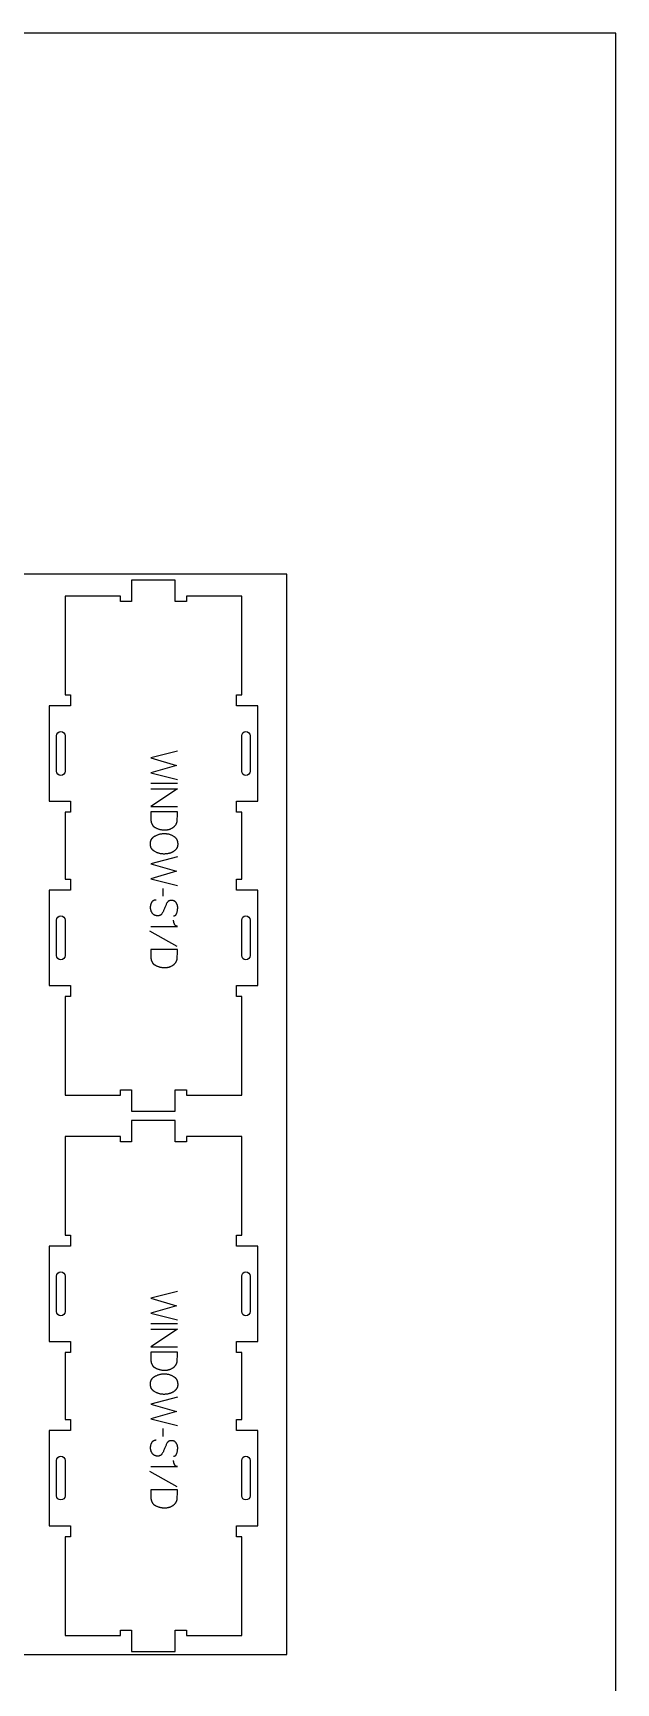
# Model space of a CAD drawing. Extents: x 0 to 4485, y 0 to 8771.
# Drawn here: x 2525 to 3183, y 3731 to 5593 of the extents above; entities that cross this region are included whole.
import ezdxf

# ---------------------------------------------------------------- set-up
doc = ezdxf.new("R2010")
doc.units = 0
for name, color, linetype in [('0_SHEET_SPRUCEPLY_2440X122', 1, 'CONTINUOUS'), ('1_ANYTOOL_1MMDEEP_LABELS_S', 2, 'CONTINUOUS'), ('3_ANYTOOL_CUTTHROUGH_INSID', 4, 'CONTINUOUS'), ('4_ANYTOOL_CUTTHROUGH_OUTSI', 5, 'CONTINUOUS'), ('DONOTCUT', 7, 'CONTINUOUS')]:
    doc.layers.add(name, color=color, linetype=linetype)

msp = doc.modelspace()

# ---------------------------------------------------------------- linework, layer by layer
at = {"layer": '0_SHEET_SPRUCEPLY_2440X122'}
msp.add_lwpolyline([(371.7, 4982.6), (371.7, 3762.6), (2811.7, 3762.6), (2811.7, 4982.6)], close=True, dxfattribs=at)
at = {"layer": '1_ANYTOOL_1MMDEEP_LABELS_S', "color": 2}
for points in [[(2688.2, 4782.7), (2658.2, 4774.9), (2687.3, 4766.5), (2658.2, 4758), (2688.2, 4750.5)], [(2688.2, 4746.1), (2658.2, 4746.1)], [(2658.2, 4740.1), (2688.2, 4740.1), (2658.2, 4720.1), (2688.2, 4720.1)], [(2688.2, 4663.3), (2658.2, 4655.5), (2687.3, 4647.1), (2658.2, 4638.6), (2688.2, 4631.1)], [(2672, 4618.9), (2672, 4627.7)], [(2683.6, 4596.7), (2683.8, 4596.7), (2683.9, 4596.7), (2683.9, 4596.7), (2684, 4596.7), (2684.1, 4596.7), (2684.2, 4596.7), (2684.3, 4596.7), (2684.4, 4596.7), (2684.5, 4596.7), (2684.6, 4596.8), (2684.6, 4596.8), (2684.7, 4596.8), (2684.8, 4596.8), (2684.9, 4596.8), (2685, 4596.9), (2685, 4596.9), (2685.1, 4596.9), (2685.2, 4596.9), (2685.3, 4597), (2685.3, 4597), (2685.4, 4597), (2685.5, 4597.1), (2685.6, 4597.1), (2685.6, 4597.2), (2685.7, 4597.2), (2685.8, 4597.2), (2685.8, 4597.3), (2685.9, 4597.3), (2686, 4597.4), (2686, 4597.4), (2686.1, 4597.5), (2686.2, 4597.5), (2686.2, 4597.6), (2686.3, 4597.6), (2686.3, 4597.7), (2686.4, 4597.8), (2686.4, 4597.8), (2686.5, 4597.9), (2686.6, 4597.9), (2686.6, 4598), (2686.7, 4598.1), (2686.7, 4598.1), (2686.8, 4598.2), (2686.8, 4598.3), (2686.9, 4598.4), (2686.9, 4598.4), (2687, 4598.5), (2687, 4598.6), (2687, 4598.7), (2687.1, 4598.7), (2687.1, 4598.8), (2687.2, 4599), (2687.3, 4599.2), (2687.4, 4599.3), (2687.4, 4599.5), (2687.5, 4599.7), (2687.6, 4599.9), (2687.8, 4600.7), (2688, 4601.5), (2688.1, 4602.3), (2688.3, 4603.1), (2688.3, 4603.5), (2688.4, 4603.9), (2688.4, 4604.2), (2688.4, 4604.6), (2688.5, 4605), (2688.5, 4605.3), (2688.5, 4605.7), (2688.5, 4606), (2688.5, 4606.2), (2688.5, 4606.4), (2688.5, 4606.6), (2688.5, 4606.8), (2688.5, 4607), (2688.4, 4607.2), (2688.4, 4607.4), (2688.4, 4607.6), (2688.4, 4607.8), (2688.3, 4607.9), (2688.3, 4608.1), (2688.2, 4608.3), (2688.2, 4608.5), (2688.2, 4608.7), (2688.1, 4608.8), (2688, 4609), (2688, 4609.2), (2687.9, 4609.4), (2687.9, 4609.5), (2687.8, 4609.7), (2687.7, 4609.9), (2687.6, 4610), (2687.6, 4610.2), (2687.5, 4610.4), (2687.4, 4610.5), (2687.3, 4610.7), (2687.2, 4610.9), (2687.1, 4611), (2687, 4611.2), (2686.9, 4611.3), (2686.8, 4611.5), (2686.7, 4611.7), (2686.6, 4611.8), (2686.4, 4612), (2686.3, 4612.1), (2686.2, 4612.2), (2686.1, 4612.4), (2685.9, 4612.5), (2685.8, 4612.6), (2685.7, 4612.7), (2685.5, 4612.9), (2685.4, 4613), (2685.2, 4613.1), (2685.1, 4613.2), (2684.9, 4613.3), (2684.8, 4613.4), (2684.6, 4613.4), (2684.5, 4613.5), (2684.3, 4613.6), (2684.1, 4613.7), (2684, 4613.7), (2683.8, 4613.8), (2683.6, 4613.8), (2683.4, 4613.9), (2683.3, 4613.9), (2683.1, 4614), (2682.9, 4614), (2682.7, 4614.1), (2682.5, 4614.1), (2682.3, 4614.1), (2682.1, 4614.1), (2681.9, 4614.1), (2681.7, 4614.1), (2681.5, 4614.1), (2681.3, 4614.1), (2681, 4614.1), (2680.8, 4614.1), (2680.6, 4614.1), (2680.4, 4614.1), (2680.2, 4614), (2680, 4614), (2679.9, 4614), (2679.7, 4613.9), (2679.5, 4613.9), (2679.3, 4613.8), (2679.1, 4613.7), (2679.1, 4613.7), (2679, 4613.7), (2678.9, 4613.6), (2678.8, 4613.6), (2678.7, 4613.6), (2678.6, 4613.5), (2678.6, 4613.5), (2678.5, 4613.4), (2678.4, 4613.4), (2678.3, 4613.3), (2678.2, 4613.3), (2678.2, 4613.2), (2678.1, 4613.2), (2678, 4613.1), (2677.9, 4613.1), (2677.9, 4613), (2677.8, 4613), (2677.7, 4612.9), (2677.7, 4612.9), (2677.6, 4612.8), (2677.5, 4612.7), (2677.5, 4612.7), (2677.4, 4612.6), (2677.3, 4612.6), (2677.2, 4612.4), (2677.1, 4612.3), (2677, 4612.1), (2676.8, 4612), (2676.7, 4611.8), (2676.6, 4611.7), (2676.5, 4611.5), (2676.4, 4611.3), (2676, 4610.6), (2675.6, 4609.9), (2675.3, 4609.1), (2674.9, 4608.4), (2674.6, 4607.6), (2674.2, 4606.8), (2673.9, 4606), (2673.6, 4605.1), (2673.3, 4604.3), (2673, 4603.5), (2672.6, 4602.7), (2672.3, 4602), (2671.9, 4601.2), (2671.5, 4600.5), (2671.1, 4599.8), (2670.7, 4599.1), (2670.6, 4598.9), (2670.5, 4598.8), (2670.3, 4598.6), (2670.3, 4598.5), (2670.2, 4598.5), (2670.2, 4598.4), (2670.1, 4598.3), (2670, 4598.3), (2670, 4598.2), (2669.9, 4598.1), (2669.8, 4598.1), (2669.8, 4598), (2669.7, 4597.9), (2669.6, 4597.9), (2669.6, 4597.8), (2669.5, 4597.8), (2669.4, 4597.7), (2669.3, 4597.7), (2669.3, 4597.6), (2669.2, 4597.5), (2669.1, 4597.5), (2669, 4597.4), (2669, 4597.4), (2668.9, 4597.4), (2668.8, 4597.3), (2668.7, 4597.3), (2668.6, 4597.2), (2668.5, 4597.2), (2668.5, 4597.1), (2668.4, 4597.1), (2668.3, 4597.1), (2668.2, 4597), (2668.1, 4597), (2668, 4597), (2667.9, 4597), (2667.8, 4596.9), (2667.7, 4596.9), (2667.6, 4596.8), (2667.4, 4596.8), (2667.2, 4596.8), (2667, 4596.7), (2666.8, 4596.7), (2666.6, 4596.7), (2666.3, 4596.7), (2666.1, 4596.7), (2665.9, 4596.7), (2665.7, 4596.7), (2665.5, 4596.7), (2665.2, 4596.7), (2665, 4596.7), (2664.8, 4596.7), (2664.6, 4596.8), (2664.3, 4596.8), (2664.1, 4596.9), (2663.9, 4596.9), (2663.7, 4597), (2663.5, 4597), (2663.3, 4597.1), (2663.1, 4597.1), (2662.9, 4597.2), (2662.7, 4597.3), (2662.5, 4597.4), (2662.3, 4597.5), (2662.2, 4597.5), (2662, 4597.6), (2661.8, 4597.7), (2661.6, 4597.9), (2661.5, 4598), (2661.3, 4598.1), (2661.2, 4598.2), (2661, 4598.3), (2660.9, 4598.5), (2660.7, 4598.6), (2660.6, 4598.7), (2660.4, 4598.9), (2660.3, 4599), (2660.2, 4599.2), (2660, 4599.4), (2659.9, 4599.5), (2659.8, 4599.7), (2659.7, 4599.9), (2659.5, 4600.2), (2659.3, 4600.6), (2659.1, 4601), (2658.9, 4601.3), (2658.7, 4601.7), (2658.6, 4602.1), (2658.5, 4602.3), (2658.4, 4602.5), (2658.4, 4602.7), (2658.3, 4602.9), (2658.2, 4603), (2658.2, 4603.2), (2658.1, 4603.4), (2658.1, 4603.6), (2658.1, 4603.8), (2658, 4604), (2658, 4604.2), (2658, 4604.4), (2657.9, 4604.6), (2657.9, 4604.8), (2657.9, 4605.2), (2657.8, 4605.7), (2657.8, 4606.1), (2657.8, 4606.5), (2657.8, 4606.9), (2657.9, 4607.3), (2657.9, 4607.7), (2658, 4608.1), (2658, 4608.5), (2658.1, 4608.9), (2658.2, 4609.2), (2658.3, 4609.6), (2658.4, 4610), (2658.5, 4610.4), (2658.7, 4610.7), (2658.8, 4611.1), (2659, 4611.4), (2659.2, 4611.8), (2659.4, 4612.1), (2659.5, 4612.3), (2659.6, 4612.5), (2659.7, 4612.6), (2659.8, 4612.8), (2659.9, 4612.9), (2660, 4613.1), (2660.1, 4613.2), (2660.2, 4613.3), (2660.4, 4613.5), (2660.5, 4613.6), (2660.6, 4613.7), (2660.8, 4613.8), (2660.8, 4613.9), (2660.9, 4613.9), (2661, 4614), (2661, 4614), (2661.1, 4614.1), (2661.2, 4614.1), (2661.2, 4614.1), (2661.3, 4614.2), (2661.4, 4614.2), (2661.5, 4614.3), (2661.5, 4614.3), (2661.6, 4614.3), (2661.7, 4614.4), (2661.8, 4614.4), (2661.9, 4614.5), (2661.9, 4614.5), (2662, 4614.5), (2662.1, 4614.5), (2662.2, 4614.6), (2662.3, 4614.6), (2662.4, 4614.7), (2662.6, 4614.7), (2662.8, 4614.7), (2662.9, 4614.8), (2663.1, 4614.8), (2663.3, 4614.8), (2663.5, 4614.8), (2663.7, 4614.9), (2663.8, 4614.9), (2664, 4614.9)], [(2658.2, 4584.8), (2688.2, 4584.8), (2688.1, 4584.8), (2687.9, 4584.8), (2687.8, 4584.9), (2687.6, 4584.9), (2687.5, 4584.9), (2687.3, 4585), (2687.2, 4585), (2687.1, 4585.1), (2686.9, 4585.1), (2686.8, 4585.2), (2686.8, 4585.2), (2686.7, 4585.2), (2686.6, 4585.3), (2686.6, 4585.3), (2686.5, 4585.3), (2686.5, 4585.4), (2686.4, 4585.4), (2686.4, 4585.4), (2686.3, 4585.5), (2686.2, 4585.5), (2686.2, 4585.5), (2686.1, 4585.6), (2686.1, 4585.6), (2686, 4585.7), (2686, 4585.7), (2685.9, 4585.8), (2685.9, 4585.8), (2685.8, 4585.9), (2685.8, 4585.9), (2685.7, 4585.9), (2685.7, 4586), (2685.6, 4586), (2685.5, 4586.2), (2685.5, 4586.3), (2685.4, 4586.4), (2685.3, 4586.5), (2685.2, 4586.6), (2685.1, 4586.7), (2685.1, 4586.9), (2685, 4587), (2684.9, 4587.1), (2684.9, 4587.3), (2684.8, 4587.4), (2684.7, 4587.7), (2684.6, 4588), (2684.5, 4588.3), (2684.4, 4588.5), (2684.3, 4588.8), (2684.2, 4589.1), (2684.1, 4589.4), (2684.1, 4589.6), (2684, 4589.9), (2684, 4590.2), (2683.9, 4590.5), (2683.9, 4590.7), (2683.9, 4591), (2683.8, 4591.3), (2683.8, 4591.5), (2683.8, 4591.8)], [(2687.7, 4562.1), (2656.9, 4579.3)], [(2688.2, 4172.7), (2658.2, 4164.9), (2687.3, 4156.5), (2658.2, 4148), (2688.2, 4140.5)], [(2688.2, 4136.1), (2658.2, 4136.1)], [(2658.2, 4130.1), (2688.2, 4130.1), (2658.2, 4110.1), (2688.2, 4110.1)], [(2688.2, 4053.3), (2658.2, 4045.5), (2687.3, 4037.1), (2658.2, 4028.6), (2688.2, 4021.1)], [(2672, 4008.9), (2672, 4017.7)], [(2683.6, 3986.7), (2683.8, 3986.7), (2683.9, 3986.7), (2683.9, 3986.7), (2684, 3986.7), (2684.1, 3986.7), (2684.2, 3986.7), (2684.3, 3986.7), (2684.4, 3986.7), (2684.5, 3986.7), (2684.6, 3986.8), (2684.6, 3986.8), (2684.7, 3986.8), (2684.8, 3986.8), (2684.9, 3986.8), (2685, 3986.9), (2685, 3986.9), (2685.1, 3986.9), (2685.2, 3986.9), (2685.3, 3987), (2685.3, 3987), (2685.4, 3987), (2685.5, 3987.1), (2685.6, 3987.1), (2685.6, 3987.2), (2685.7, 3987.2), (2685.8, 3987.2), (2685.8, 3987.3), (2685.9, 3987.3), (2686, 3987.4), (2686, 3987.4), (2686.1, 3987.5), (2686.2, 3987.5), (2686.2, 3987.6), (2686.3, 3987.6), (2686.3, 3987.7), (2686.4, 3987.8), (2686.4, 3987.8), (2686.5, 3987.9), (2686.6, 3987.9), (2686.6, 3988), (2686.7, 3988.1), (2686.7, 3988.1), (2686.8, 3988.2), (2686.8, 3988.3), (2686.9, 3988.4), (2686.9, 3988.4), (2687, 3988.5), (2687, 3988.6), (2687, 3988.7), (2687.1, 3988.7), (2687.1, 3988.8), (2687.2, 3989), (2687.3, 3989.2), (2687.4, 3989.3), (2687.4, 3989.5), (2687.5, 3989.7), (2687.6, 3989.9), (2687.8, 3990.7), (2688, 3991.5), (2688.1, 3992.3), (2688.3, 3993.1), (2688.3, 3993.5), (2688.4, 3993.9), (2688.4, 3994.2), (2688.4, 3994.6), (2688.5, 3995), (2688.5, 3995.3), (2688.5, 3995.7), (2688.5, 3996), (2688.5, 3996.2), (2688.5, 3996.4), (2688.5, 3996.6), (2688.5, 3996.8), (2688.5, 3997), (2688.4, 3997.2), (2688.4, 3997.4), (2688.4, 3997.6), (2688.4, 3997.8), (2688.3, 3997.9), (2688.3, 3998.1), (2688.2, 3998.3), (2688.2, 3998.5), (2688.2, 3998.7), (2688.1, 3998.8), (2688, 3999), (2688, 3999.2), (2687.9, 3999.4), (2687.9, 3999.5), (2687.8, 3999.7), (2687.7, 3999.9), (2687.6, 4000), (2687.6, 4000.2), (2687.5, 4000.4), (2687.4, 4000.5), (2687.3, 4000.7), (2687.2, 4000.9), (2687.1, 4001), (2687, 4001.2), (2686.9, 4001.3), (2686.8, 4001.5), (2686.7, 4001.7), (2686.6, 4001.8), (2686.4, 4002), (2686.3, 4002.1), (2686.2, 4002.2), (2686.1, 4002.4), (2685.9, 4002.5), (2685.8, 4002.6), (2685.7, 4002.7), (2685.5, 4002.9), (2685.4, 4003), (2685.2, 4003.1), (2685.1, 4003.2), (2684.9, 4003.3), (2684.8, 4003.4), (2684.6, 4003.4), (2684.5, 4003.5), (2684.3, 4003.6), (2684.1, 4003.7), (2684, 4003.7), (2683.8, 4003.8), (2683.6, 4003.8), (2683.4, 4003.9), (2683.3, 4003.9), (2683.1, 4004), (2682.9, 4004), (2682.7, 4004.1), (2682.5, 4004.1), (2682.3, 4004.1), (2682.1, 4004.1), (2681.9, 4004.1), (2681.7, 4004.1), (2681.5, 4004.1), (2681.3, 4004.1), (2681, 4004.1), (2680.8, 4004.1), (2680.6, 4004.1), (2680.4, 4004.1), (2680.2, 4004), (2680, 4004), (2679.9, 4004), (2679.7, 4003.9), (2679.5, 4003.9), (2679.3, 4003.8), (2679.1, 4003.7), (2679.1, 4003.7), (2679, 4003.7), (2678.9, 4003.6), (2678.8, 4003.6), (2678.7, 4003.6), (2678.6, 4003.5), (2678.6, 4003.5), (2678.5, 4003.4), (2678.4, 4003.4), (2678.3, 4003.3), (2678.2, 4003.3), (2678.2, 4003.2), (2678.1, 4003.2), (2678, 4003.1), (2677.9, 4003.1), (2677.9, 4003), (2677.8, 4003), (2677.7, 4002.9), (2677.7, 4002.9), (2677.6, 4002.8), (2677.5, 4002.7), (2677.5, 4002.7), (2677.4, 4002.6), (2677.3, 4002.6), (2677.2, 4002.4), (2677.1, 4002.3), (2677, 4002.1), (2676.8, 4002), (2676.7, 4001.8), (2676.6, 4001.7), (2676.5, 4001.5), (2676.4, 4001.3), (2676, 4000.6), (2675.6, 3999.9), (2675.3, 3999.1), (2674.9, 3998.4), (2674.6, 3997.6), (2674.2, 3996.8), (2673.9, 3996), (2673.6, 3995.1), (2673.3, 3994.3), (2673, 3993.5), (2672.6, 3992.7), (2672.3, 3992), (2671.9, 3991.2), (2671.5, 3990.5), (2671.1, 3989.8), (2670.7, 3989.1), (2670.6, 3988.9), (2670.5, 3988.8), (2670.3, 3988.6), (2670.3, 3988.5), (2670.2, 3988.5), (2670.2, 3988.4), (2670.1, 3988.3), (2670, 3988.3), (2670, 3988.2), (2669.9, 3988.1), (2669.8, 3988.1), (2669.8, 3988), (2669.7, 3987.9), (2669.6, 3987.9), (2669.6, 3987.8), (2669.5, 3987.8), (2669.4, 3987.7), (2669.3, 3987.7), (2669.3, 3987.6), (2669.2, 3987.5), (2669.1, 3987.5), (2669, 3987.4), (2669, 3987.4), (2668.9, 3987.4), (2668.8, 3987.3), (2668.7, 3987.3), (2668.6, 3987.2), (2668.5, 3987.2), (2668.5, 3987.1), (2668.4, 3987.1), (2668.3, 3987.1), (2668.2, 3987), (2668.1, 3987), (2668, 3987), (2667.9, 3987), (2667.8, 3986.9), (2667.7, 3986.9), (2667.6, 3986.8), (2667.4, 3986.8), (2667.2, 3986.8), (2667, 3986.7), (2666.8, 3986.7), (2666.6, 3986.7), (2666.3, 3986.7), (2666.1, 3986.7), (2665.9, 3986.7), (2665.7, 3986.7), (2665.5, 3986.7), (2665.2, 3986.7), (2665, 3986.7), (2664.8, 3986.7), (2664.6, 3986.8), (2664.3, 3986.8), (2664.1, 3986.9), (2663.9, 3986.9), (2663.7, 3987), (2663.5, 3987), (2663.3, 3987.1), (2663.1, 3987.1), (2662.9, 3987.2), (2662.7, 3987.3), (2662.5, 3987.4), (2662.3, 3987.5), (2662.2, 3987.5), (2662, 3987.6), (2661.8, 3987.7), (2661.6, 3987.9), (2661.5, 3988), (2661.3, 3988.1), (2661.2, 3988.2), (2661, 3988.3), (2660.9, 3988.5), (2660.7, 3988.6), (2660.6, 3988.7), (2660.4, 3988.9), (2660.3, 3989), (2660.2, 3989.2), (2660, 3989.4), (2659.9, 3989.5), (2659.8, 3989.7), (2659.7, 3989.9), (2659.5, 3990.2), (2659.3, 3990.6), (2659.1, 3991), (2658.9, 3991.3), (2658.7, 3991.7), (2658.6, 3992.1), (2658.5, 3992.3), (2658.4, 3992.5), (2658.4, 3992.7), (2658.3, 3992.9), (2658.2, 3993), (2658.2, 3993.2), (2658.1, 3993.4), (2658.1, 3993.6), (2658.1, 3993.8), (2658, 3994), (2658, 3994.2), (2658, 3994.4), (2657.9, 3994.6), (2657.9, 3994.8), (2657.9, 3995.2), (2657.8, 3995.7), (2657.8, 3996.1), (2657.8, 3996.5), (2657.8, 3996.9), (2657.9, 3997.3), (2657.9, 3997.7), (2658, 3998.1), (2658, 3998.5), (2658.1, 3998.9), (2658.2, 3999.2), (2658.3, 3999.6), (2658.4, 4000), (2658.5, 4000.4), (2658.7, 4000.7), (2658.8, 4001.1), (2659, 4001.4), (2659.2, 4001.8), (2659.4, 4002.1), (2659.5, 4002.3), (2659.6, 4002.5), (2659.7, 4002.6), (2659.8, 4002.8), (2659.9, 4002.9), (2660, 4003.1), (2660.1, 4003.2), (2660.2, 4003.3), (2660.4, 4003.5), (2660.5, 4003.6), (2660.6, 4003.7), (2660.8, 4003.8), (2660.8, 4003.9), (2660.9, 4003.9), (2661, 4004), (2661, 4004), (2661.1, 4004.1), (2661.2, 4004.1), (2661.2, 4004.1), (2661.3, 4004.2), (2661.4, 4004.2), (2661.5, 4004.3), (2661.5, 4004.3), (2661.6, 4004.3), (2661.7, 4004.4), (2661.8, 4004.4), (2661.9, 4004.5), (2661.9, 4004.5), (2662, 4004.5), (2662.1, 4004.5), (2662.2, 4004.6), (2662.3, 4004.6), (2662.4, 4004.7), (2662.6, 4004.7), (2662.8, 4004.7), (2662.9, 4004.8), (2663.1, 4004.8), (2663.3, 4004.8), (2663.5, 4004.8), (2663.7, 4004.9), (2663.8, 4004.9), (2664, 4004.9)], [(2687.7, 3952.1), (2656.9, 3969.3)], [(2658.2, 3974.8), (2688.2, 3974.8), (2688.1, 3974.8), (2687.9, 3974.8), (2687.8, 3974.9), (2687.6, 3974.9), (2687.5, 3974.9), (2687.3, 3975), (2687.2, 3975), (2687.1, 3975.1), (2686.9, 3975.1), (2686.8, 3975.2), (2686.8, 3975.2), (2686.7, 3975.2), (2686.6, 3975.3), (2686.6, 3975.3), (2686.5, 3975.3), (2686.5, 3975.4), (2686.4, 3975.4), (2686.4, 3975.4), (2686.3, 3975.5), (2686.2, 3975.5), (2686.2, 3975.5), (2686.1, 3975.6), (2686.1, 3975.6), (2686, 3975.7), (2686, 3975.7), (2685.9, 3975.8), (2685.9, 3975.8), (2685.8, 3975.9), (2685.8, 3975.9), (2685.7, 3975.9), (2685.7, 3976), (2685.6, 3976), (2685.5, 3976.2), (2685.5, 3976.3), (2685.4, 3976.4), (2685.3, 3976.5), (2685.2, 3976.6), (2685.1, 3976.7), (2685.1, 3976.9), (2685, 3977), (2684.9, 3977.1), (2684.9, 3977.3), (2684.8, 3977.4), (2684.7, 3977.7), (2684.6, 3978), (2684.5, 3978.3), (2684.4, 3978.5), (2684.3, 3978.8), (2684.2, 3979.1), (2684.1, 3979.4), (2684.1, 3979.6), (2684, 3979.9), (2684, 3980.2), (2683.9, 3980.5), (2683.9, 3980.7), (2683.9, 3981), (2683.8, 3981.3), (2683.8, 3981.5), (2683.8, 3981.8)]]:
    msp.add_lwpolyline(points, dxfattribs=at)
for points in [[(2688.2, 4714), (2658.2, 4714), (2658.2, 4705.5), (2658.3, 4705.1), (2658.3, 4704.7), (2658.3, 4704.3), (2658.3, 4703.9), (2658.4, 4703.5), (2658.4, 4703.2), (2658.5, 4702.8), (2658.6, 4702.4), (2658.7, 4702.1), (2658.8, 4701.8), (2658.9, 4701.4), (2659, 4701.1), (2659.1, 4700.8), (2659.2, 4700.6), (2659.2, 4700.5), (2659.3, 4700.3), (2659.4, 4700.2), (2659.5, 4700), (2659.5, 4699.9), (2659.6, 4699.7), (2659.7, 4699.6), (2659.8, 4699.5), (2659.9, 4699.3), (2660, 4699.2), (2660.1, 4699), (2660.2, 4698.9), (2660.2, 4698.8), (2660.3, 4698.7), (2660.4, 4698.5), (2660.5, 4698.4), (2660.7, 4698.3), (2660.8, 4698.2), (2660.9, 4698), (2661, 4697.9), (2661.1, 4697.8), (2661.2, 4697.7), (2661.3, 4697.6), (2661.5, 4697.5), (2661.6, 4697.4), (2661.7, 4697.3), (2661.8, 4697.2), (2662, 4697.1), (2662.1, 4697), (2662.2, 4696.9), (2662.4, 4696.8), (2662.7, 4696.6), (2663, 4696.4), (2663.3, 4696.3), (2663.9, 4695.9), (2664.5, 4695.6), (2665.1, 4695.4), (2665.8, 4695.1), (2666.4, 4694.9), (2667.1, 4694.7), (2667.7, 4694.5), (2668.4, 4694.3), (2669, 4694.1), (2669.7, 4694), (2670.4, 4693.9), (2671.1, 4693.8), (2671.8, 4693.7), (2672.4, 4693.7), (2673.1, 4693.7), (2673.8, 4693.6), (2674.4, 4693.7), (2675, 4693.7), (2675.6, 4693.7), (2676.2, 4693.8), (2676.8, 4693.9), (2677.1, 4693.9), (2677.3, 4694), (2677.6, 4694.1), (2677.9, 4694.1), (2678.2, 4694.2), (2678.5, 4694.3), (2678.7, 4694.3), (2679, 4694.4), (2679.3, 4694.5), (2679.5, 4694.6), (2679.8, 4694.7), (2680.1, 4694.8), (2680.3, 4694.9), (2680.6, 4695), (2681.1, 4695.3), (2681.7, 4695.5), (2682.2, 4695.8), (2682.7, 4696.1), (2683, 4696.3), (2683.3, 4696.5), (2683.6, 4696.7), (2683.8, 4696.9), (2684.1, 4697.1), (2684.4, 4697.3), (2684.6, 4697.6), (2684.9, 4697.8), (2685.1, 4698), (2685.3, 4698.2), (2685.5, 4698.5), (2685.7, 4698.7), (2685.9, 4698.9), (2686.1, 4699.2), (2686.3, 4699.4), (2686.5, 4699.6), (2686.6, 4699.9), (2686.8, 4700.1), (2686.9, 4700.4), (2687, 4700.7), (2687.2, 4700.9), (2687.3, 4701.2), (2687.4, 4701.5), (2687.5, 4701.7), (2687.6, 4702), (2687.6, 4702.3), (2687.7, 4702.6), (2687.8, 4702.9), (2687.8, 4703.1), (2687.8, 4703.4), (2687.9, 4703.7), (2687.9, 4704), (2688, 4706.5), (2688.1, 4708.9), (2688.1, 4711.5)], [(2688.5, 4677.6), (2688.5, 4677.2), (2688.5, 4676.8), (2688.5, 4676.5), (2688.4, 4676.1), (2688.4, 4676), (2688.4, 4675.8), (2688.3, 4675.6), (2688.3, 4675.4), (2688.3, 4675.3), (2688.2, 4675.1), (2688.2, 4675), (2688.1, 4674.8), (2688.1, 4674.6), (2688, 4674.5), (2688, 4674.3), (2687.9, 4674.2), (2687.9, 4674), (2687.8, 4673.9), (2687.7, 4673.7), (2687.7, 4673.6), (2687.6, 4673.4), (2687.5, 4673.3), (2687.5, 4673.1), (2687.4, 4673), (2687.3, 4672.9), (2687.2, 4672.7), (2687.1, 4672.6), (2687, 4672.5), (2686.8, 4672.2), (2686.6, 4672), (2686.4, 4671.7), (2686.2, 4671.5), (2686, 4671.2), (2685.8, 4671), (2685.6, 4670.8), (2685.3, 4670.6), (2685.1, 4670.3), (2684.9, 4670.1), (2684.6, 4669.9), (2684.4, 4669.7), (2684.1, 4669.6), (2683.8, 4669.4), (2683.6, 4669.2), (2683.3, 4669), (2683, 4668.9), (2682.7, 4668.7), (2682.4, 4668.5), (2682.1, 4668.4), (2681.8, 4668.2), (2681.5, 4668.1), (2681.2, 4668), (2680.9, 4667.9), (2680.6, 4667.7), (2680.3, 4667.6), (2679.9, 4667.5), (2679.6, 4667.4), (2679.3, 4667.3), (2678.9, 4667.2), (2678.6, 4667.1), (2678.3, 4667), (2677.6, 4666.9), (2676.9, 4666.8), (2676.2, 4666.7), (2675.6, 4666.6), (2674.9, 4666.5), (2674.3, 4666.5), (2673.6, 4666.4), (2673, 4666.4), (2672.4, 4666.4), (2671.7, 4666.5), (2671.1, 4666.5), (2670.4, 4666.6), (2669.8, 4666.7), (2669.2, 4666.8), (2668.5, 4667), (2667.9, 4667.1), (2667.3, 4667.3), (2666.6, 4667.5), (2666, 4667.7), (2665.3, 4668), (2664.7, 4668.3), (2664.1, 4668.5), (2663.4, 4668.9), (2662.8, 4669.2), (2662.5, 4669.4), (2662.2, 4669.6), (2661.9, 4669.7), (2661.6, 4669.9), (2661.3, 4670.1), (2661.1, 4670.3), (2660.8, 4670.6), (2660.6, 4670.8), (2660.4, 4670.9), (2660.3, 4671), (2660.2, 4671.1), (2660.1, 4671.2), (2660, 4671.4), (2659.9, 4671.5), (2659.8, 4671.6), (2659.7, 4671.7), (2659.6, 4671.8), (2659.5, 4672), (2659.4, 4672.1), (2659.3, 4672.2), (2659.2, 4672.4), (2659.1, 4672.5), (2659, 4672.6), (2659, 4672.8), (2658.9, 4672.9), (2658.8, 4673), (2658.7, 4673.2), (2658.7, 4673.3), (2658.6, 4673.5), (2658.5, 4673.6), (2658.5, 4673.7), (2658.4, 4673.9), (2658.3, 4674), (2658.3, 4674.2), (2658.2, 4674.3), (2658.2, 4674.5), (2658.1, 4674.8), (2658, 4675.1), (2657.9, 4675.5), (2657.9, 4675.8), (2657.8, 4676.1), (2657.8, 4676.5), (2657.7, 4676.8), (2657.7, 4677.2), (2657.7, 4677.5), (2657.7, 4677.9), (2657.7, 4678.3), (2657.7, 4678.7), (2657.7, 4679), (2657.8, 4679.4), (2657.8, 4679.8), (2657.9, 4680.1), (2657.9, 4680.5), (2658, 4680.8), (2658.1, 4681.1), (2658.2, 4681.4), (2658.2, 4681.6), (2658.3, 4681.8), (2658.4, 4681.9), (2658.4, 4682.1), (2658.5, 4682.2), (2658.5, 4682.4), (2658.6, 4682.5), (2658.7, 4682.7), (2658.8, 4682.8), (2658.8, 4683), (2658.9, 4683.1), (2659, 4683.2), (2659.1, 4683.4), (2659.2, 4683.5), (2659.2, 4683.6), (2659.3, 4683.8), (2659.4, 4683.9), (2659.5, 4684), (2659.6, 4684.2), (2659.7, 4684.3), (2659.8, 4684.4), (2659.9, 4684.5), (2660, 4684.7), (2660.1, 4684.8), (2660.3, 4684.9), (2660.4, 4685), (2660.5, 4685.1), (2660.6, 4685.3), (2660.7, 4685.4), (2660.9, 4685.5), (2661.1, 4685.7), (2661.4, 4685.9), (2661.7, 4686.1), (2661.9, 4686.3), (2662.2, 4686.5), (2662.6, 4686.7), (2662.9, 4686.8), (2663.5, 4687.2), (2664.2, 4687.5), (2664.8, 4687.8), (2665.5, 4688.1), (2666.1, 4688.3), (2666.8, 4688.5), (2667.4, 4688.7), (2668.1, 4688.9), (2668.7, 4689.1), (2669.4, 4689.2), (2670, 4689.3), (2670.7, 4689.4), (2671.3, 4689.5), (2672, 4689.6), (2672.6, 4689.6), (2673.3, 4689.6), (2674, 4689.6), (2674.7, 4689.6), (2675.4, 4689.5), (2676, 4689.4), (2676.7, 4689.3), (2677.4, 4689.2), (2678, 4689.1), (2678.7, 4688.9), (2679.3, 4688.7), (2680, 4688.5), (2680.6, 4688.2), (2681.2, 4688), (2681.8, 4687.7), (2682.5, 4687.4), (2683.1, 4687.1), (2683.7, 4686.7), (2684, 4686.5), (2684.3, 4686.3), (2684.5, 4686.1), (2684.8, 4685.9), (2685.1, 4685.7), (2685.3, 4685.5), (2685.6, 4685.3), (2685.8, 4685.1), (2685.9, 4684.9), (2686, 4684.8), (2686.1, 4684.7), (2686.2, 4684.6), (2686.3, 4684.5), (2686.4, 4684.3), (2686.5, 4684.2), (2686.6, 4684.1), (2686.7, 4683.9), (2686.8, 4683.8), (2686.9, 4683.7), (2687, 4683.5), (2687.1, 4683.4), (2687.1, 4683.3), (2687.2, 4683.1), (2687.3, 4683), (2687.4, 4682.8), (2687.4, 4682.7), (2687.6, 4682.4), (2687.7, 4682.1), (2687.8, 4681.8), (2687.9, 4681.5), (2688, 4681.2), (2688.1, 4680.8), (2688.2, 4680.5), (2688.3, 4680.1), (2688.3, 4679.8), (2688.4, 4679.4), (2688.4, 4679.1), (2688.5, 4678.7), (2688.5, 4678.3), (2688.5, 4678)], [(2688.2, 4558.6), (2658.2, 4558.6), (2658.2, 4550.1), (2658.3, 4549.7), (2658.3, 4549.3), (2658.3, 4548.9), (2658.3, 4548.5), (2658.4, 4548.1), (2658.4, 4547.8), (2658.5, 4547.4), (2658.6, 4547), (2658.7, 4546.7), (2658.8, 4546.4), (2658.9, 4546), (2659, 4545.7), (2659.1, 4545.4), (2659.2, 4545.2), (2659.2, 4545.1), (2659.3, 4544.9), (2659.4, 4544.8), (2659.5, 4544.6), (2659.5, 4544.5), (2659.6, 4544.3), (2659.7, 4544.2), (2659.8, 4544.1), (2659.9, 4543.9), (2660, 4543.8), (2660.1, 4543.6), (2660.2, 4543.5), (2660.2, 4543.4), (2660.3, 4543.3), (2660.4, 4543.1), (2660.5, 4543), (2660.7, 4542.9), (2660.8, 4542.8), (2660.9, 4542.6), (2661, 4542.5), (2661.1, 4542.4), (2661.2, 4542.3), (2661.3, 4542.2), (2661.5, 4542.1), (2661.6, 4542), (2661.7, 4541.9), (2661.8, 4541.8), (2662, 4541.7), (2662.1, 4541.6), (2662.2, 4541.5), (2662.4, 4541.4), (2662.7, 4541.2), (2663, 4541), (2663.3, 4540.9), (2663.9, 4540.5), (2664.5, 4540.2), (2665.1, 4540), (2665.8, 4539.7), (2666.4, 4539.5), (2667.1, 4539.3), (2667.7, 4539.1), (2668.4, 4538.9), (2669, 4538.7), (2669.7, 4538.6), (2670.4, 4538.5), (2671.1, 4538.4), (2671.8, 4538.3), (2672.4, 4538.3), (2673.1, 4538.3), (2673.8, 4538.2), (2674.4, 4538.3), (2675, 4538.3), (2675.6, 4538.3), (2676.2, 4538.4), (2676.8, 4538.5), (2677.1, 4538.5), (2677.3, 4538.6), (2677.6, 4538.7), (2677.9, 4538.7), (2678.2, 4538.8), (2678.5, 4538.9), (2678.7, 4538.9), (2679, 4539), (2679.3, 4539.1), (2679.5, 4539.2), (2679.8, 4539.3), (2680.1, 4539.4), (2680.3, 4539.5), (2680.6, 4539.6), (2681.1, 4539.9), (2681.7, 4540.1), (2682.2, 4540.4), (2682.7, 4540.7), (2683, 4540.9), (2683.3, 4541.1), (2683.6, 4541.3), (2683.8, 4541.5), (2684.1, 4541.7), (2684.4, 4541.9), (2684.6, 4542.2), (2684.9, 4542.4), (2685.1, 4542.6), (2685.3, 4542.8), (2685.5, 4543.1), (2685.7, 4543.3), (2685.9, 4543.5), (2686.1, 4543.8), (2686.3, 4544), (2686.5, 4544.2), (2686.6, 4544.5), (2686.8, 4544.7), (2686.9, 4545), (2687, 4545.3), (2687.2, 4545.5), (2687.3, 4545.8), (2687.4, 4546.1), (2687.5, 4546.3), (2687.6, 4546.6), (2687.6, 4546.9), (2687.7, 4547.2), (2687.8, 4547.5), (2687.8, 4547.7), (2687.8, 4548), (2687.9, 4548.3), (2687.9, 4548.6), (2688, 4551.1), (2688.1, 4553.5), (2688.1, 4556.1)], [(2688.2, 4104), (2658.2, 4104), (2658.2, 4095.5), (2658.3, 4095.1), (2658.3, 4094.7), (2658.3, 4094.3), (2658.3, 4093.9), (2658.4, 4093.5), (2658.4, 4093.2), (2658.5, 4092.8), (2658.6, 4092.4), (2658.7, 4092.1), (2658.8, 4091.8), (2658.9, 4091.4), (2659, 4091.1), (2659.1, 4090.8), (2659.2, 4090.6), (2659.2, 4090.5), (2659.3, 4090.3), (2659.4, 4090.2), (2659.5, 4090), (2659.5, 4089.9), (2659.6, 4089.7), (2659.7, 4089.6), (2659.8, 4089.5), (2659.9, 4089.3), (2660, 4089.2), (2660.1, 4089), (2660.2, 4088.9), (2660.2, 4088.8), (2660.3, 4088.7), (2660.4, 4088.5), (2660.5, 4088.4), (2660.7, 4088.3), (2660.8, 4088.2), (2660.9, 4088), (2661, 4087.9), (2661.1, 4087.8), (2661.2, 4087.7), (2661.3, 4087.6), (2661.5, 4087.5), (2661.6, 4087.4), (2661.7, 4087.3), (2661.8, 4087.2), (2662, 4087.1), (2662.1, 4087), (2662.2, 4086.9), (2662.4, 4086.8), (2662.7, 4086.6), (2663, 4086.4), (2663.3, 4086.3), (2663.9, 4085.9), (2664.5, 4085.6), (2665.1, 4085.4), (2665.8, 4085.1), (2666.4, 4084.9), (2667.1, 4084.7), (2667.7, 4084.5), (2668.4, 4084.3), (2669, 4084.1), (2669.7, 4084), (2670.4, 4083.9), (2671.1, 4083.8), (2671.8, 4083.7), (2672.4, 4083.7), (2673.1, 4083.7), (2673.8, 4083.6), (2674.4, 4083.7), (2675, 4083.7), (2675.6, 4083.7), (2676.2, 4083.8), (2676.8, 4083.9), (2677.1, 4083.9), (2677.3, 4084), (2677.6, 4084.1), (2677.9, 4084.1), (2678.2, 4084.2), (2678.5, 4084.3), (2678.7, 4084.3), (2679, 4084.4), (2679.3, 4084.5), (2679.5, 4084.6), (2679.8, 4084.7), (2680.1, 4084.8), (2680.3, 4084.9), (2680.6, 4085), (2681.1, 4085.3), (2681.7, 4085.5), (2682.2, 4085.8), (2682.7, 4086.1), (2683, 4086.3), (2683.3, 4086.5), (2683.6, 4086.7), (2683.8, 4086.9), (2684.1, 4087.1), (2684.4, 4087.3), (2684.6, 4087.6), (2684.9, 4087.8), (2685.1, 4088), (2685.3, 4088.2), (2685.5, 4088.5), (2685.7, 4088.7), (2685.9, 4088.9), (2686.1, 4089.2), (2686.3, 4089.4), (2686.5, 4089.6), (2686.6, 4089.9), (2686.8, 4090.1), (2686.9, 4090.4), (2687, 4090.7), (2687.2, 4090.9), (2687.3, 4091.2), (2687.4, 4091.5), (2687.5, 4091.7), (2687.6, 4092), (2687.6, 4092.3), (2687.7, 4092.6), (2687.8, 4092.9), (2687.8, 4093.1), (2687.8, 4093.4), (2687.9, 4093.7), (2687.9, 4094), (2688, 4096.5), (2688.1, 4098.9), (2688.1, 4101.5)], [(2688.5, 4067.6), (2688.5, 4067.2), (2688.5, 4066.8), (2688.5, 4066.5), (2688.4, 4066.1), (2688.4, 4066), (2688.4, 4065.8), (2688.3, 4065.6), (2688.3, 4065.4), (2688.3, 4065.3), (2688.2, 4065.1), (2688.2, 4065), (2688.1, 4064.8), (2688.1, 4064.6), (2688, 4064.5), (2688, 4064.3), (2687.9, 4064.2), (2687.9, 4064), (2687.8, 4063.9), (2687.7, 4063.7), (2687.7, 4063.6), (2687.6, 4063.4), (2687.5, 4063.3), (2687.5, 4063.1), (2687.4, 4063), (2687.3, 4062.9), (2687.2, 4062.7), (2687.1, 4062.6), (2687, 4062.5), (2686.8, 4062.2), (2686.6, 4062), (2686.4, 4061.7), (2686.2, 4061.5), (2686, 4061.2), (2685.8, 4061), (2685.6, 4060.8), (2685.3, 4060.6), (2685.1, 4060.3), (2684.9, 4060.1), (2684.6, 4059.9), (2684.4, 4059.7), (2684.1, 4059.6), (2683.8, 4059.4), (2683.6, 4059.2), (2683.3, 4059), (2683, 4058.9), (2682.7, 4058.7), (2682.4, 4058.5), (2682.1, 4058.4), (2681.8, 4058.2), (2681.5, 4058.1), (2681.2, 4058), (2680.9, 4057.9), (2680.6, 4057.7), (2680.3, 4057.6), (2679.9, 4057.5), (2679.6, 4057.4), (2679.3, 4057.3), (2678.9, 4057.2), (2678.6, 4057.1), (2678.3, 4057), (2677.6, 4056.9), (2676.9, 4056.8), (2676.2, 4056.7), (2675.6, 4056.6), (2674.9, 4056.5), (2674.3, 4056.5), (2673.6, 4056.4), (2673, 4056.4), (2672.4, 4056.4), (2671.7, 4056.5), (2671.1, 4056.5), (2670.4, 4056.6), (2669.8, 4056.7), (2669.2, 4056.8), (2668.5, 4057), (2667.9, 4057.1), (2667.3, 4057.3), (2666.6, 4057.5), (2666, 4057.7), (2665.3, 4058), (2664.7, 4058.3), (2664.1, 4058.5), (2663.4, 4058.9), (2662.8, 4059.2), (2662.5, 4059.4), (2662.2, 4059.6), (2661.9, 4059.7), (2661.6, 4059.9), (2661.3, 4060.1), (2661.1, 4060.3), (2660.8, 4060.6), (2660.6, 4060.8), (2660.4, 4060.9), (2660.3, 4061), (2660.2, 4061.1), (2660.1, 4061.2), (2660, 4061.4), (2659.9, 4061.5), (2659.8, 4061.6), (2659.7, 4061.7), (2659.6, 4061.8), (2659.5, 4062), (2659.4, 4062.1), (2659.3, 4062.2), (2659.2, 4062.4), (2659.1, 4062.5), (2659, 4062.6), (2659, 4062.8), (2658.9, 4062.9), (2658.8, 4063), (2658.7, 4063.2), (2658.7, 4063.3), (2658.6, 4063.5), (2658.5, 4063.6), (2658.5, 4063.7), (2658.4, 4063.9), (2658.3, 4064), (2658.3, 4064.2), (2658.2, 4064.3), (2658.2, 4064.5), (2658.1, 4064.8), (2658, 4065.1), (2657.9, 4065.5), (2657.9, 4065.8), (2657.8, 4066.1), (2657.8, 4066.5), (2657.7, 4066.8), (2657.7, 4067.2), (2657.7, 4067.5), (2657.7, 4067.9), (2657.7, 4068.3), (2657.7, 4068.7), (2657.7, 4069), (2657.8, 4069.4), (2657.8, 4069.8), (2657.9, 4070.1), (2657.9, 4070.5), (2658, 4070.8), (2658.1, 4071.1), (2658.2, 4071.4), (2658.2, 4071.6), (2658.3, 4071.8), (2658.4, 4071.9), (2658.4, 4072.1), (2658.5, 4072.2), (2658.5, 4072.4), (2658.6, 4072.5), (2658.7, 4072.7), (2658.8, 4072.8), (2658.8, 4073), (2658.9, 4073.1), (2659, 4073.2), (2659.1, 4073.4), (2659.2, 4073.5), (2659.2, 4073.6), (2659.3, 4073.8), (2659.4, 4073.9), (2659.5, 4074), (2659.6, 4074.2), (2659.7, 4074.3), (2659.8, 4074.4), (2659.9, 4074.5), (2660, 4074.7), (2660.1, 4074.8), (2660.3, 4074.9), (2660.4, 4075), (2660.5, 4075.1), (2660.6, 4075.3), (2660.7, 4075.4), (2660.9, 4075.5), (2661.1, 4075.7), (2661.4, 4075.9), (2661.7, 4076.1), (2661.9, 4076.3), (2662.2, 4076.5), (2662.6, 4076.7), (2662.9, 4076.8), (2663.5, 4077.2), (2664.2, 4077.5), (2664.8, 4077.8), (2665.5, 4078.1), (2666.1, 4078.3), (2666.8, 4078.5), (2667.4, 4078.7), (2668.1, 4078.9), (2668.7, 4079.1), (2669.4, 4079.2), (2670, 4079.3), (2670.7, 4079.4), (2671.3, 4079.5), (2672, 4079.6), (2672.6, 4079.6), (2673.3, 4079.6), (2674, 4079.6), (2674.7, 4079.6), (2675.4, 4079.5), (2676, 4079.4), (2676.7, 4079.3), (2677.4, 4079.2), (2678, 4079.1), (2678.7, 4078.9), (2679.3, 4078.7), (2680, 4078.5), (2680.6, 4078.2), (2681.2, 4078), (2681.8, 4077.7), (2682.5, 4077.4), (2683.1, 4077.1), (2683.7, 4076.7), (2684, 4076.5), (2684.3, 4076.3), (2684.5, 4076.1), (2684.8, 4075.9), (2685.1, 4075.7), (2685.3, 4075.5), (2685.6, 4075.3), (2685.8, 4075.1), (2685.9, 4074.9), (2686, 4074.8), (2686.1, 4074.7), (2686.2, 4074.6), (2686.3, 4074.5), (2686.4, 4074.3), (2686.5, 4074.2), (2686.6, 4074.1), (2686.7, 4073.9), (2686.8, 4073.8), (2686.9, 4073.7), (2687, 4073.5), (2687.1, 4073.4), (2687.1, 4073.3), (2687.2, 4073.1), (2687.3, 4073), (2687.4, 4072.8), (2687.4, 4072.7), (2687.6, 4072.4), (2687.7, 4072.1), (2687.8, 4071.8), (2687.9, 4071.5), (2688, 4071.2), (2688.1, 4070.8), (2688.2, 4070.5), (2688.3, 4070.1), (2688.3, 4069.8), (2688.4, 4069.4), (2688.4, 4069.1), (2688.5, 4068.7), (2688.5, 4068.3), (2688.5, 4068)], [(2688.2, 3948.6), (2658.2, 3948.6), (2658.2, 3940.1), (2658.3, 3939.7), (2658.3, 3939.3), (2658.3, 3938.9), (2658.3, 3938.5), (2658.4, 3938.1), (2658.4, 3937.8), (2658.5, 3937.4), (2658.6, 3937), (2658.7, 3936.7), (2658.8, 3936.4), (2658.9, 3936), (2659, 3935.7), (2659.1, 3935.4), (2659.2, 3935.2), (2659.2, 3935.1), (2659.3, 3934.9), (2659.4, 3934.8), (2659.5, 3934.6), (2659.5, 3934.5), (2659.6, 3934.3), (2659.7, 3934.2), (2659.8, 3934.1), (2659.9, 3933.9), (2660, 3933.8), (2660.1, 3933.6), (2660.2, 3933.5), (2660.2, 3933.4), (2660.3, 3933.3), (2660.4, 3933.1), (2660.5, 3933), (2660.7, 3932.9), (2660.8, 3932.8), (2660.9, 3932.6), (2661, 3932.5), (2661.1, 3932.4), (2661.2, 3932.3), (2661.3, 3932.2), (2661.5, 3932.1), (2661.6, 3932), (2661.7, 3931.9), (2661.8, 3931.8), (2662, 3931.7), (2662.1, 3931.6), (2662.2, 3931.5), (2662.4, 3931.4), (2662.7, 3931.2), (2663, 3931), (2663.3, 3930.9), (2663.9, 3930.5), (2664.5, 3930.2), (2665.1, 3930), (2665.8, 3929.7), (2666.4, 3929.5), (2667.1, 3929.3), (2667.7, 3929.1), (2668.4, 3928.9), (2669, 3928.7), (2669.7, 3928.6), (2670.4, 3928.5), (2671.1, 3928.4), (2671.8, 3928.3), (2672.4, 3928.3), (2673.1, 3928.3), (2673.8, 3928.2), (2674.4, 3928.3), (2675, 3928.3), (2675.6, 3928.3), (2676.2, 3928.4), (2676.8, 3928.5), (2677.1, 3928.5), (2677.3, 3928.6), (2677.6, 3928.7), (2677.9, 3928.7), (2678.2, 3928.8), (2678.5, 3928.9), (2678.7, 3928.9), (2679, 3929), (2679.3, 3929.1), (2679.5, 3929.2), (2679.8, 3929.3), (2680.1, 3929.4), (2680.3, 3929.5), (2680.6, 3929.6), (2681.1, 3929.9), (2681.7, 3930.1), (2682.2, 3930.4), (2682.7, 3930.7), (2683, 3930.9), (2683.3, 3931.1), (2683.6, 3931.3), (2683.8, 3931.5), (2684.1, 3931.7), (2684.4, 3931.9), (2684.6, 3932.2), (2684.9, 3932.4), (2685.1, 3932.6), (2685.3, 3932.8), (2685.5, 3933.1), (2685.7, 3933.3), (2685.9, 3933.5), (2686.1, 3933.8), (2686.3, 3934), (2686.5, 3934.2), (2686.6, 3934.5), (2686.8, 3934.7), (2686.9, 3935), (2687, 3935.3), (2687.2, 3935.5), (2687.3, 3935.8), (2687.4, 3936.1), (2687.5, 3936.3), (2687.6, 3936.6), (2687.6, 3936.9), (2687.7, 3937.2), (2687.8, 3937.5), (2687.8, 3937.7), (2687.8, 3938), (2687.9, 3938.3), (2687.9, 3938.6), (2688, 3941.1), (2688.1, 3943.5), (2688.1, 3946.1)]]:
    msp.add_lwpolyline(points, close=True, dxfattribs=at)
at = {"layer": '3_ANYTOOL_CUTTHROUGH_INSID', "color": 4}
for points in [[(2561.3, 4759.9, -1), (2551.8, 4759.9), (2551.8, 4799.9, -1), (2561.3, 4799.9)], [(2760.8, 4759.9), (2760.8, 4799.9, -1), (2770.3, 4799.9), (2770.3, 4759.9, -1)], [(2561.3, 4551.9, -1), (2551.8, 4551.9), (2551.8, 4591.9, -1), (2561.3, 4591.9)], [(2760.8, 4551.9), (2760.8, 4591.9, -1), (2770.3, 4591.9), (2770.3, 4551.9, -1)], [(2561.3, 4149.9, -1), (2551.8, 4149.9), (2551.8, 4189.9, -1), (2561.3, 4189.9)], [(2760.8, 4149.9), (2760.8, 4189.9, -1), (2770.3, 4189.9), (2770.3, 4149.9, -1)], [(2561.3, 3941.9, -1), (2551.8, 3941.9), (2551.8, 3981.9, -1), (2561.3, 3981.9)], [(2760.8, 3941.9), (2760.8, 3981.9, -1), (2770.3, 3981.9), (2770.3, 3941.9, -1)]]:
    msp.add_lwpolyline(points, format="xyb", close=True, dxfattribs=at)
at = {"layer": '4_ANYTOOL_CUTTHROUGH_OUTSI', "color": 5}
for points in [[(2567.3, 4518.1), (2567.3, 4505.6), (2561.3, 4505.6), (2561.3, 4394.1), (2623.8, 4394.1), (2623.8, 4400.1), (2636.3, 4400.1), (2636.3, 4376.1), (2685.8, 4376.1), (2685.8, 4400.1), (2698.3, 4400.1), (2698.3, 4394.1), (2760.8, 4394.1), (2760.8, 4505.6), (2754.8, 4505.6), (2754.8, 4518.1), (2778.8, 4518.1), (2778.8, 4625.6), (2754.8, 4625.6), (2754.8, 4638.1), (2760.8, 4638.1), (2760.8, 4713.6), (2754.8, 4713.6), (2754.8, 4726.1), (2778.8, 4726.1), (2778.8, 4833.6), (2754.8, 4833.6), (2754.8, 4846.1), (2760.8, 4846.1), (2760.8, 4957.6), (2698.3, 4957.6), (2698.3, 4951.6), (2685.8, 4951.6), (2685.8, 4975.6), (2636.3, 4975.6), (2636.3, 4951.6), (2623.8, 4951.6), (2623.8, 4957.6), (2561.3, 4957.6), (2561.3, 4846.1), (2567.3, 4846.1), (2567.3, 4833.6), (2543.3, 4833.6), (2543.3, 4726.1), (2567.3, 4726.1), (2567.3, 4713.6), (2561.3, 4713.6), (2561.3, 4638.1), (2567.3, 4638.1), (2567.3, 4625.6), (2543.3, 4625.6), (2543.3, 4518.1)], [(2567.3, 3908.1), (2567.3, 3895.6), (2561.3, 3895.6), (2561.3, 3784.1), (2623.8, 3784.1), (2623.8, 3790.1), (2636.3, 3790.1), (2636.3, 3766.1), (2685.8, 3766.1), (2685.8, 3790.1), (2698.3, 3790.1), (2698.3, 3784.1), (2760.8, 3784.1), (2760.8, 3895.6), (2754.8, 3895.6), (2754.8, 3908.1), (2778.8, 3908.1), (2778.8, 4015.6), (2754.8, 4015.6), (2754.8, 4028.1), (2760.8, 4028.1), (2760.8, 4103.6), (2754.8, 4103.6), (2754.8, 4116.1), (2778.8, 4116.1), (2778.8, 4223.6), (2754.8, 4223.6), (2754.8, 4236.1), (2760.8, 4236.1), (2760.8, 4347.6), (2698.3, 4347.6), (2698.3, 4341.6), (2685.8, 4341.6), (2685.8, 4365.6), (2636.3, 4365.6), (2636.3, 4341.6), (2623.8, 4341.6), (2623.8, 4347.6), (2561.3, 4347.6), (2561.3, 4236.1), (2567.3, 4236.1), (2567.3, 4223.6), (2543.3, 4223.6), (2543.3, 4116.1), (2567.3, 4116.1), (2567.3, 4103.6), (2561.3, 4103.6), (2561.3, 4028.1), (2567.3, 4028.1), (2567.3, 4015.6), (2543.3, 4015.6), (2543.3, 3908.1)]]:
    msp.add_lwpolyline(points, close=True, dxfattribs=at)
at = {"layer": 'DONOTCUT'}
msp.add_lwpolyline([(0, 0), (3183.4, 0), (3183.4, 5593.4), (0, 5593.4)], close=True, dxfattribs=at)

doc.saveas('drawing.dxf')
